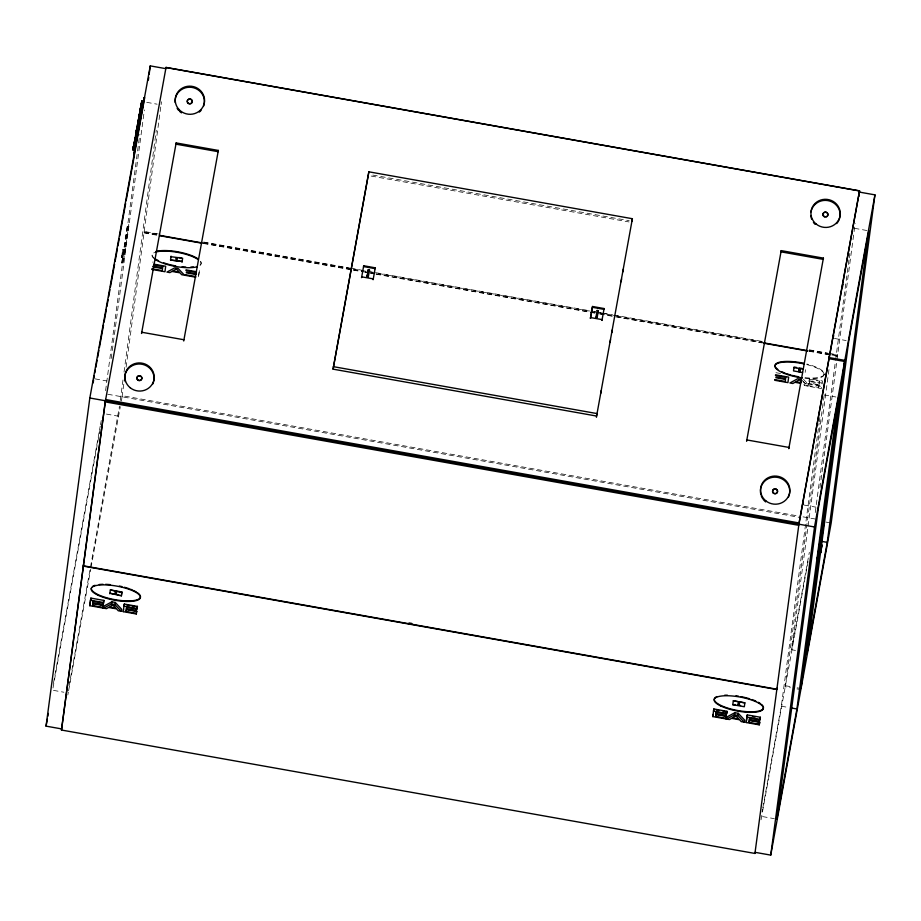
<?xml version="1.0" encoding="UTF-8"?>
<svg xmlns="http://www.w3.org/2000/svg" width="921" height="921" viewBox="0 0 921 921"><rect width="100%" height="100%" fill="white"/><g stroke="black" fill="none" stroke-linecap="round" stroke-linejoin="round"><path stroke-width="0.69" stroke-dasharray="4.61 3.45" d="M121.491 257.396L122.93 249.315L124.093 249.51L122.654 257.604L121.491 257.396L122.251 253.471M122.654 257.604L124.093 249.51M121.779 262.969L127.628 224.194L128.779 224.402L125.452 249.338L122.93 263.176L121.779 262.969L127.628 224.194M105.593 390.631L139.762 134.581M122.93 263.176L128.779 224.402M111.222 358.511L144.39 109.921M69.087 685.869L119.488 406.207M120.248 400.52L123.092 379.187M124.047 372.072L156.305 130.252M122.09 396.801L123.99 382.549M126.096 367.191L160.922 105.719M161.129 104.603L161.509 101.759M152.898 262.473L152.978 261.817M808.258 386.233L808.35 385.588L818.654 387.419L819.391 382.629L819.598 381.133L809.294 379.291L809.375 378.646L822.465 380.972L821.348 388.57L808.258 386.233L808.73 383.481L819.034 385.312M818.654 387.419L819.218 383.24L808.903 381.398L808.995 380.753L822.085 383.09L822.465 380.972M808.73 383.481L808.65 384.126L821.739 386.452L821.348 388.57M809.709 381.57L809.789 380.926L809.317 383.677L809.409 383.032L819.011 384.736M762.818 807.878L781.319 706.2L819.091 423.13M819.276 421.703L819.851 417.443M824.099 395.627L785.245 686.836L790.448 687.768M795.491 650.433L791.588 649.742L807.913 527.411M808.108 525.983L829.361 366.673M815.246 512.56L835.359 361.78M835.554 360.364L849.024 259.365M849.22 257.938L849.979 252.25M819.943 487.762L836.878 360.917M837.062 359.489L855.16 223.435M122.182 253.229L122.93 249.315M53.476 683.094L100.239 426.101M100.504 424.685L101.275 420.448M52.992 687.987L99.031 435.011M99.284 433.595L100.055 429.359M67.82 694.998L68.338 692.178M68.591 690.762L90.707 569.224M90.972 567.808L120.283 406.691M121.319 401.038L122.286 395.696L797.367 515.841M805.507 369.643L805.161 372.406M804.643 385.588L805.035 383.481L803.342 381.616L802.951 383.723L804.643 385.588L807.464 386.095L807.844 383.988L801.512 377.242M808.903 381.398L809.375 378.646M819.218 383.24L819.598 381.133M804.954 378.232A24.948 7.115 10.3 0 0 824.065 374.64L824.168 374.087A24.948 7.115 10.3 0 0 806.877 364.025M762.047 812.115L762.565 809.294M791.588 649.742L809.329 552.301M761.045 819.805L808.097 561.246M146.727 102.335L157.123 104.188M854.504 228.304L867.501 230.618M372.775 175.071L629.216 220.706M371.198 176.061L629.043 221.949M834.461 338.456L846.157 340.54M158.354 233.98L144.206 231.459L143.952 232.898L158.113 235.419M203.645 242.039L349.416 267.976M350.832 268.23L366.397 271.004M367.813 271.258L590.004 310.803M591.42 311.056L595.668 311.805M597.084 312.058L601.332 312.818M602.748 313.071L612.649 314.832M614.065 315.086L762.669 341.53M809.375 349.842L827.772 353.123M829.188 353.365L837.684 354.884L837.431 356.323L831.767 355.31M144.16 231.793L158.308 234.314M203.599 242.373L352.202 268.817M353.618 269.07L369.183 271.845M370.599 272.086L592.79 311.643M594.206 311.885L598.454 312.645M599.87 312.898L604.118 313.658M605.534 313.9L615.435 315.673M616.851 315.915L762.623 341.864M809.329 350.176L830.558 353.952M831.974 354.205L837.638 355.218M143.998 232.564L158.147 235.085M203.437 243.144L352.041 269.588M353.457 269.841L363.369 271.603M364.785 271.856L369.022 272.616M370.438 272.869L374.686 273.618M376.102 273.871L598.293 313.416M599.709 313.67L615.286 316.444M616.702 316.697L762.473 342.635M809.168 350.947L830.397 354.735M831.813 354.976L837.477 355.99M203.391 243.478L351.995 269.922M353.411 270.175L363.323 271.937M364.739 272.19L368.987 272.95M370.392 273.203L374.64 273.951M376.056 274.205L598.259 313.75M599.675 314.003L762.427 342.969M809.133 351.281L830.351 355.057M125.106 238.032L126.258 238.24M124.3 249.131L125.452 249.338M775.954 372.694L781.192 373.627M805.035 383.481L807.844 383.988M824.18 394.913L835.888 396.997M95.059 378.865L106.767 380.949M804.137 505.065L815.845 507.149M803.031 516.854L815.764 519.122M107.78 394.257L800.879 517.614M825.964 522.08L829.867 522.771M106.456 414.082L118.164 416.165M785.452 685.731L790.644 686.652M797.149 687.814L801.051 688.505M796.953 688.92L800.844 689.61M781.319 706.2L789.124 707.593M53.499 690.382L63.894 692.235M762.576 816.582L774.273 818.665M801.132 379.36L807.464 386.095M806.773 364.578A24.948 7.115 10.3 0 1 824.065 374.64M154.901 258.594A24.948 7.115 10.3 0 1 153.162 252.791M200.605 261.242A24.948 7.115 10.3 0 1 200.122 264.891M154.797 259.146A24.948 7.115 10.3 0 1 154.682 252.446M200.502 261.794A24.948 7.115 10.3 0 1 200.018 265.444M824.168 374.087A24.948 7.115 10.3 0 1 805.058 377.679M199.109 272.213L198.383 277.693L199.489 270.095L199.109 272.213"/><path stroke-width="1.38" d="M140.453 108.597L140.625 107.734L139.969 111.429M142.271 108.068L140.614 107.953L141.327 103.82L140.832 106.352L142.479 106.64M135.514 145.023L134.95 148.051M137.828 132.302L138.415 128.963M134.454 141.73L134.006 144.194L134.305 142.202L135.951 142.49L135.894 143.135M820.864 544.852L820.127 548.605M140.349 118.648L140.763 116.207M135.64 144.493L135.951 142.49M818.85 554.661L800.844 689.61L770.739 855.114L755.128 852.339L754.932 853.445L61.454 730.031L61.649 728.914L46.05 726.139L89.832 397.999L150.261 65.886L165.872 68.661L166.033 67.406L859.512 190.831L858.775 196.357M93.194 382.894L93.574 380.051M137.713 132.843L136.066 132.543L135.709 134.811L137.367 135.099L136.722 138.691M136.918 127.927L136.181 132.048L136.757 128.767M136.93 128.157L137.632 124.082M138.15 121.158L137.839 123.184L138.15 121.158L139.808 121.457L139.393 123.69M138.277 120.801L138.415 119.742L140.061 120.041L139.923 121.1L138.277 120.801L138.587 118.774L140.234 119.074M133.695 155.453L144.102 97.614L144.678 97.718L134.27 155.557L133.695 155.453L134.696 149.916M138.449 119.834L138.587 118.774M134.639 149.789L134.984 147.821M140.211 109.921L139.532 113.49L141.178 113.79L140.717 116.403M140.637 107.515L142.26 107.987L140.637 107.515L140.303 109.369M141.512 102.83L141.627 102.381M140.832 106.352L141.811 100.965L143.457 101.252M137.367 135.099L137.528 133.856L135.882 133.568L136.066 132.543M144.102 97.614L144.344 100.205M61.454 730.031L83.569 564.677M166.033 67.406L105.236 401.878L83.362 565.782L776.84 689.207M61.649 728.914L105.604 399.53L799.083 522.955L754.932 853.445M148.373 80.081L148.753 77.249M149.133 74.405L150.261 65.886M102.864 608.021L102.945 607.376L92.641 605.534L93.021 603.428L103.336 605.27L102.864 608.021L89.774 605.696L90.5 600.216L90.891 598.109L103.981 600.434L103.889 601.079M90.891 598.109L89.774 605.696M92.641 605.534L92.917 603.508L102.519 605.212L102.991 602.461L102.519 605.212M102.599 604.567L92.998 602.852L93.205 601.355L103.509 603.186L103.981 600.434M103.509 603.186L103.589 602.541L90.5 600.216M103.244 605.914L103.336 605.27M109.795 593.803L110.347 589.924L121.906 591.984L121.353 595.864L109.898 593.251M176.164 142.928L175.992 144.171L218.185 151.689L218.346 150.434L176.164 142.928L141.546 333.483L141.707 332.239L183.901 339.745M121.353 595.864L121.906 591.984M136.285 613.973L136.366 613.317L126.062 611.486L126.442 609.38L136.757 611.21L136.285 613.973L123.195 611.636L124.312 604.049L137.402 606.386L137.31 607.031M170.535 260.033L182.197 261.529L170.535 260.033L171.076 256.153M126.062 611.486L126.338 609.449L135.94 611.164L136.412 608.401L135.94 611.164M136.02 610.519L126.419 608.804L126.626 607.307L136.93 609.138L137.402 606.386M182.093 262.082L182.634 258.214L170.984 256.706M136.93 609.138L137.01 608.493L123.921 606.156L124.312 604.049M136.665 611.866L136.757 611.21M632.382 218.714L596.589 416.05L333.068 369.148L368.861 171.813L632.382 218.714L632.048 221.213M368.861 171.813L333.068 369.148M363.691 265.755L363.588 266.595L375.146 268.644L375.25 267.815L363.691 265.755L361.573 277.658L361.677 276.83L373.235 278.89L373.132 279.719L375.25 267.815M369.54 269.934L368.331 276.634L367.122 276.415L368.319 269.715L369.494 270.267L368.319 269.715M368.331 276.634L367.168 276.081M592.548 306.486L590.419 318.39L592.548 306.486L604.095 308.547L603.992 309.375L592.433 307.315M595.968 317.146L597.176 317.365L595.968 317.146L597.165 310.446L598.339 310.999L597.165 310.446M596.428 417.294L596.923 413.564L333.402 366.662M712.75 716.573L713.856 708.974L726.945 711.311L726.485 714.063L716.17 712.232L715.974 713.729L725.575 715.444L725.495 716.089L715.882 714.385L715.617 716.411L725.921 718.253L725.84 718.898L712.75 716.573L713.13 714.454M781.215 250.616L781.054 251.859L823.236 259.377L823.409 258.122L781.215 250.616L746.609 441.171L746.77 439.927L788.963 447.433L788.79 448.677L823.409 258.122M725.875 713.982L725.955 713.338L725.495 716.089M726.22 716.791L726.301 716.147L715.997 714.305L715.617 716.411M726.485 714.063L726.945 711.311M732.771 704.68L733.323 700.8L744.87 702.861L744.329 706.741L732.771 704.68L735.442 704.588M759.249 724.85L759.341 724.194L749.038 722.363L749.418 720.257L759.721 722.087L759.249 724.85L746.16 722.513L746.896 717.033L747.276 714.926L760.366 717.252L760.286 717.908M747.276 714.926L746.16 722.513M796.619 367.491L794.052 367.03L793.511 370.91L802.502 372.51M749.038 722.363L749.303 720.326L758.916 722.041L759.376 719.278M758.916 722.041L758.996 721.385L749.395 719.681L749.59 718.184L759.894 720.015L760.366 717.252M798.714 371.554L799.14 368.78L800.303 368.987L799.877 371.762L798.714 371.554L798.921 370.449M759.894 720.015L759.986 719.37L746.896 717.033M829.395 356.335L829.027 358.695L844.638 361.469L822.649 526.248M770.739 855.114L814.521 526.973L844.638 361.469M796.918 708.986L838.49 397.458L818.447 507.609L776.875 819.126L796.918 708.986L791.726 708.053M819.713 552.059L818.458 558.978L817.295 558.771L823.144 519.997L824.307 520.204L820.22 549.284M819.817 544.933L820.185 542.158M820.738 538.002L821.118 535.228M821.486 532.465L823.144 519.997M824.307 520.204L821.785 534.042L801.051 688.505L831.168 523.001L874.95 194.861L859.351 192.086M821.9 532.246L822.28 529.402M822.66 526.57L844.833 360.364L874.95 194.861M827.242 542.365L868.802 230.849L848.759 341L807.199 652.517L827.242 542.365L820.738 541.214M135.019 138.564L134.431 141.892M139.117 115.908L138.875 117.358L140.119 110.405M141.5 112.212L142.283 107.803M133.614 146.174C134.489 141.051 132.037 155.235 133.234 148.316L132.992 149.49L134.662 149.709L134.535 150.641M820.692 545.957L819.552 552.289M133.545 146.531L133.787 145.391L133.338 147.533L133.614 146.048M137.586 124.347L136.665 129.516M139.071 116.207L138.703 118.337L139.117 116.104M137.125 126.753L138.841 127.017L139.232 124.646M134.616 140.844L135.134 137.69L136.78 137.977L136.101 142.03M139.14 116.011L139.336 114.918M133.315 147.821L133.499 146.876M133.119 148.718L133.361 147.636M133.43 147.395L133.545 146.738M136.619 129.585L136.377 130.955L136.607 129.734M140.395 109.162L140.142 110.232L140.602 107.838M138.15 130.483L138.265 129.873M136.653 129.308L136.769 128.675M136.078 142.191L136.193 141.546M139.244 124.542L139.462 123.345M820.001 549.895L820.197 548.847M821.279 548.812L822.039 544.887L820.588 552.98L821.348 549.054M139.163 115.632L139.462 114.02L141.028 114.768M133.453 146.9L133.637 145.909M140.004 111.13L140.28 109.599M135.767 143.515L134.121 143.216L134.305 142.202M135.882 133.959L134.95 138.703L136.596 139.002M139.508 114.008L139.347 114.906L139.439 114.169M140.614 107.953L141.443 103.187L143.089 103.474M141.811 100.965L141.627 101.978L143.273 102.277M139.923 121.1L140.096 120.133M142.26 108.241L142.502 106.928M93.758 378.635L94.276 375.803M94.794 372.982L95.3 370.161M95.819 367.329L97.096 360.272M97.614 357.452L98.904 350.394M99.41 347.562L103.52 324.975M104.038 322.154L106.352 309.444M106.871 306.612L108.148 299.555M108.666 296.735L109.944 289.666M110.462 286.845L114.572 264.258M115.09 261.426L117.404 248.728M117.911 245.895L119.2 238.838M119.707 236.018L125.624 203.541M126.131 200.709L134.098 156.938M46.05 726.139L47.339 719.071M47.846 716.25L48.364 713.418M92.998 602.852L93.378 600.745M103.659 608.159L104.05 606.053L111.832 601.827L115.263 602.438L121.595 609.184L121.215 611.291L118.268 610.761L116.576 608.896L108.574 607.469L106.479 608.666L103.659 608.159L111.453 603.946L114.883 604.556L121.215 611.291M110.347 589.924L121.802 592.537M111.453 603.946L111.832 601.827M114.883 604.556L115.263 602.438M123.195 611.636L123.575 609.529M126.419 608.804L126.799 606.697M183.728 340.989L218.346 150.434M367.122 276.415L368.273 270.049M597.176 317.365L598.385 310.665M604.095 308.547L601.977 320.45L602.081 319.61L590.534 317.561M600.791 393.302L601.309 390.469M610.047 342.462L610.554 339.642M611.843 332.585L612.35 329.764M621.088 281.757L621.606 278.936M622.884 271.879L623.402 269.047M713.856 708.974L713.476 711.093L726.565 713.418M715.974 713.729L716.354 711.622M725.84 718.898L726.301 716.147M726.634 719.036L727.014 716.929L734.808 712.704L738.239 713.315L744.571 720.049L744.18 722.168L741.244 721.638L739.551 719.773L731.55 718.345L729.444 719.543L726.634 719.036L734.428 714.823L737.859 715.433L744.18 722.168M733.323 700.8L744.87 702.861M734.428 714.823L734.808 712.704M799.877 371.762L800.073 370.656M737.859 715.433L738.239 713.315M749.395 719.681L749.775 717.574M759.341 724.194L759.721 722.087M799.083 522.955L859.512 190.831M802.836 504.835L803.354 502.003M833.16 338.226L833.678 335.394M842.404 287.387L842.922 284.554M777.048 688.102L776.794 689.541L83.316 566.116M817.295 558.771L818.055 554.615M818.562 551.852L819.068 549.077M134.374 142.179L134.19 143.146M137.747 123.391L137.966 122.24L139.624 122.424M137.816 123.046L137.943 122.389M133.038 149.467C133.211 148.074 132.624 150.503 134.673 149.559M166.068 67.555L859.546 190.969L798.714 525.304L105.236 401.878M141.546 102.634L143.192 102.922L142.709 105.408L141.063 105.109M139.704 112.523L141.35 112.823M137.966 122.24L139.612 122.539M135.088 138.231L136.745 138.518M134.029 152.967L134.604 153.07M159.563 235.339L202.021 242.891M763.889 342.888L807.752 350.694M159.529 235.672L201.987 243.225M763.843 343.222L807.717 351.028M829.234 357.59L844.833 360.364M178.789 257.523L181.356 257.984M799.186 367.94L801.754 368.4M793.948 367.583L802.939 369.183M798.944 369.897L800.096 370.092M153.911 264.166L165.688 266.261L164.963 271.741L151.873 269.416M196.495 271.741L186.019 269.876L185.938 270.521L196.242 272.363L196.035 273.859L186.433 272.156L186.353 272.8L195.954 274.516M801.132 379.36L797.701 378.75L789.919 382.975L792.854 383.493L794.95 382.296L800.291 383.251M153.795 264.811L162.821 266.411L162.614 267.919L153.013 266.204M152.932 266.848L162.533 268.564L162.257 270.601L151.953 268.759M800.971 382.733L795.813 381.812L799.393 379.809L801.305 381.916M195.678 276.542L185.374 274.711L185.294 275.356L195.759 277.221M89.832 397.999L814.521 526.973M820.623 533.835L821.785 534.042M409.028 622.941L411.86 623.448M111.188 593.481L113.755 593.941M116.322 594.39L118.89 594.851M738.009 705.037L740.576 705.498M127.006 605.189L129.585 605.65M132.152 606.11L134.731 606.571M716.561 710.126L719.128 710.586M722.997 711.265L726.865 711.956M752.549 716.526L755.128 716.987M112.397 605.339L114.975 605.799M734.083 715.985L736.662 716.446M802.421 377.932A24.948 7.115 10.3 0 1 774.952 365.902A24.948 7.115 10.3 0 1 804.286 363.979M193.341 266.929A24.948 7.115 10.3 0 1 190.843 267.113M185.766 267.078A24.948 7.115 10.3 0 1 182.082 266.802M175.692 265.904A24.948 7.115 10.3 0 1 170.604 264.845M169.372 264.534A24.948 7.115 10.3 0 1 163.535 262.773M158.608 260.747A24.948 7.115 10.3 0 1 155.971 259.308M155.833 251.525A24.948 7.115 10.3 0 1 198.383 259.1M197.336 266.71A24.948 7.115 10.3 0 1 154.797 259.146M155.741 252.078A24.948 7.115 10.3 0 1 198.28 259.653M137.643 592.871A24.948 7.115 10.3 0 1 121.353 600.573A24.948 7.115 10.3 0 1 91.34 588.243M92.422 586.562A24.948 7.115 10.3 0 1 95.105 585.296M99.203 584.536A24.948 7.115 10.3 0 1 103.048 584.317M105.581 584.34A24.948 7.115 10.3 0 1 110.451 584.662M119.408 586.044A24.948 7.115 10.3 0 1 121.94 586.619M124.381 587.253A24.948 7.115 10.3 0 1 128.998 588.68M130.322 589.175A24.948 7.115 10.3 0 1 132.808 590.188M133.936 590.718A24.948 7.115 10.3 0 1 136.561 592.145M761.529 704.473A24.948 7.115 10.3 0 1 737.928 710.563A24.948 7.115 10.3 0 1 717.022 696.541M724.666 695.228A24.948 7.115 10.3 0 1 727.406 695.194M735.96 695.827A24.948 7.115 10.3 0 1 738.538 696.207M741.094 696.667A24.948 7.115 10.3 0 1 749.729 698.82M751.973 699.557A24.948 7.115 10.3 0 1 755.784 701.065M758.294 702.297A24.948 7.115 10.3 0 1 760.619 703.748M201.112 110.324A14.678 14.068 7.6 0 1 199.327 112.074M181.506 112.857A14.678 14.068 7.6 0 1 179.526 111.291M178.651 110.382A14.678 14.068 7.6 0 1 177.154 108.379M175.163 102.576A14.678 14.068 7.6 0 1 191.464 87.345A14.678 14.068 7.6 0 1 203.599 106.088M125.233 381.593A14.678 14.068 7.6 0 1 140.637 364.06A14.678 14.068 7.6 0 1 152.69 384.138M760.919 494.727A14.678 14.068 7.6 0 1 776.322 477.205A14.678 14.068 7.6 0 1 788.376 497.282M765.673 501.91A14.678 14.068 7.6 0 1 763.083 499.182M762.392 498.134A14.678 14.068 7.6 0 1 761.31 495.901M810.987 211.876A14.678 14.068 7.6 0 1 831.605 201.745A14.678 14.068 7.6 0 1 836.694 223.596M815.097 224.31A14.678 14.068 7.6 0 1 813.439 222.422M811.666 219.14A14.678 14.068 7.6 0 1 810.837 215.549M824.986 216.965A2.498 2.395 7.6 0 1 823.259 213.396A2.498 2.395 7.6 0 1 827.323 213.096A2.498 2.395 7.6 0 1 826.275 216.872M798.668 376.781A24.948 7.115 10.3 0 1 792.348 375.411M791.127 375.089A24.948 7.115 10.3 0 1 786.511 373.65M785.187 373.166A24.948 7.115 10.3 0 1 781.572 371.624M777.865 369.471A24.948 7.115 10.3 0 1 776.207 368.032M775.643 367.329A24.948 7.115 10.3 0 1 804.39 363.427M115.332 592.238L115.113 593.895L116.265 594.103L116.495 592.445L115.332 592.238M176.164 257.915L175.946 259.572L177.108 259.78L177.327 258.11L176.164 257.915M774.929 379.636L774.837 380.292L787.927 382.618L788.664 377.138L775.574 374.812L775.482 375.457L785.797 377.288L785.59 378.796L775.989 377.08L775.908 377.725L785.509 379.44L785.233 381.478L774.929 379.636M738.308 703.114L738.089 704.772L739.241 704.979L739.459 703.322L738.308 703.114M171.985 271.419L169.878 272.616L166.943 272.098L174.725 267.873L178.156 268.483L184.488 275.218L181.679 274.711L179.986 272.846L171.985 271.419M112.995 604.982L109.438 606.985L115.885 608.136L112.995 604.982M735.971 715.859L732.402 717.862L738.861 719.013L735.971 715.859M176.418 268.932L172.837 270.935L179.296 272.086L176.418 268.932M97.764 595.081A24.948 7.115 10.3 0 0 139.278 599.226A24.948 7.115 10.3 0 0 110.359 585.215A24.948 7.115 10.3 0 0 97.764 595.081M720.74 705.958A24.948 7.115 10.3 0 0 762.254 710.103A24.948 7.115 10.3 0 0 733.323 696.092A24.948 7.115 10.3 0 0 720.74 705.958M816.179 224.068A14.678 14.068 7.6 0 0 840.033 215.94A14.678 14.068 7.6 0 0 820.542 200.099A14.678 14.068 7.6 0 0 816.179 224.068M178.789 109.3A14.678 14.068 7.6 0 0 203.748 105.006A14.678 14.068 7.6 0 0 187.147 86.378A14.678 14.068 7.6 0 0 178.789 109.3M130.126 387.695A14.678 14.068 7.6 0 0 153.98 379.567A14.678 14.068 7.6 0 0 134.489 363.726A14.678 14.068 7.6 0 0 130.126 387.695M765.812 500.828A14.678 14.068 7.6 0 0 789.665 492.7A14.678 14.068 7.6 0 0 770.175 476.859A14.678 14.068 7.6 0 0 765.812 500.828M137.793 379.889A2.498 2.395 7.6 0 0 141.846 378.508A2.498 2.395 7.6 0 0 138.53 375.814A2.498 2.395 7.6 0 0 137.793 379.889M188.149 103.129A2.498 2.395 7.6 0 0 192.213 101.747A2.498 2.395 7.6 0 0 188.897 99.054A2.498 2.395 7.6 0 0 188.149 103.129M773.479 493.034A2.498 2.395 7.6 0 0 777.531 491.653A2.498 2.395 7.6 0 0 774.216 488.959A2.498 2.395 7.6 0 0 773.479 493.034M823.835 216.262A2.498 2.395 7.6 0 0 827.898 214.881A2.498 2.395 7.6 0 0 824.583 212.198A2.498 2.395 7.6 0 0 823.835 216.262M773.456 493.196A2.498 2.395 7.6 0 0 777.508 491.814A2.498 2.395 7.6 0 0 774.193 489.12A2.498 2.395 7.6 0 0 773.456 493.196M137.77 380.062A2.498 2.395 7.6 0 0 141.822 378.681A2.498 2.395 7.6 0 0 138.507 375.987A2.498 2.395 7.6 0 0 137.77 380.062M188.126 103.29A2.498 2.395 7.6 0 0 192.19 101.909A2.498 2.395 7.6 0 0 188.874 99.226A2.498 2.395 7.6 0 0 188.126 103.29"/></g></svg>
